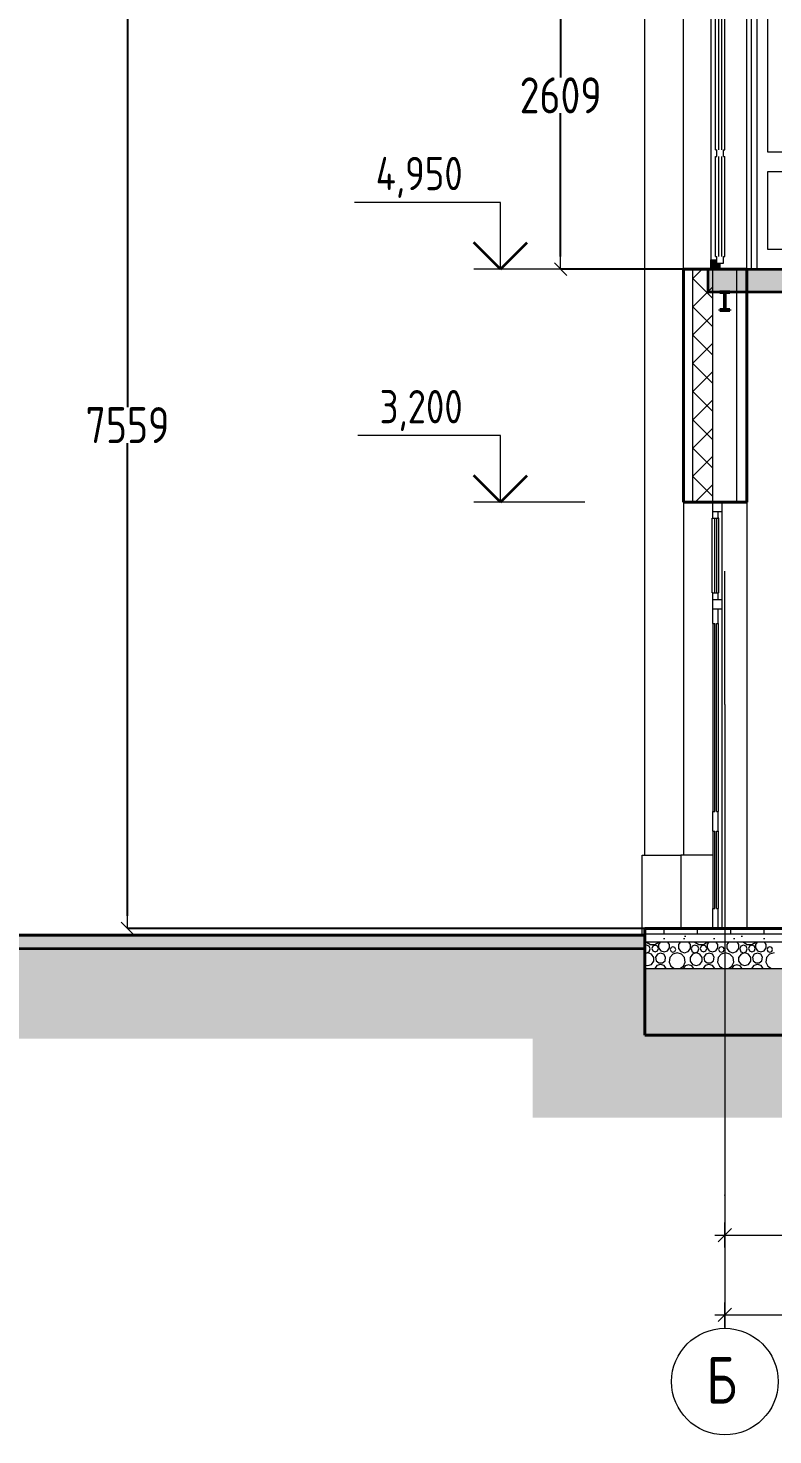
# Model space of a CAD drawing. Header units: millimetres. Extents: x 38742 to 132043, y -3942 to 12834.
# Drawn here: x 58225 to 63816, y -3800 to 6758 of the extents above; entities that cross this region are included whole.
import ezdxf
from ezdxf.enums import TextEntityAlignment as Align

# ---------------------------------------------------------------- set-up
doc = ezdxf.new("R2010")
doc.units = ezdxf.units.MM
doc.header["$MEASUREMENT"] = 0
doc.linetypes.add('Штрихштриховая', pattern=[10936.110735, 5291.666508, -2116.666555, 1411.111116, -2116.666555])
for name, color, linetype in [('- Спрятан', 7, 'Continuous'), ('Двери ArchiCAD', 7, 'Continuous'), ('Окна ArchiCAD', 7, 'Continuous'), ('оси', 7, 'Continuous'), ('отделка', 7, 'Continuous'), ('перекрытие', 7, 'Continuous'), ('размеры внутр', 7, 'Continuous'), ('стены наруж', 7, 'Continuous'), ('стены02', 7, 'Continuous'), ('чертеж', 7, 'Continuous')]:
    doc.layers.add(name, color=color, linetype=linetype)
for name, color, linetype, lineweight in [('- Спрятан_Ном._пера__96', 7, 'Continuous', 13), ('- Спрятан_Ном._пера__98', 7, 'Continuous', 35), ('Двери ArchiCAD_Ном._пера__96', 7, 'Continuous', 13), ('Двери ArchiCAD_Ном._пера__97', 7, 'Continuous', 20), ('Окна ArchiCAD_Ном._пера__96', 7, 'Continuous', 13), ('Окна ArchiCAD_Ном._пера__97', 7, 'Continuous', 20), ('оси_Ном._пера__96', 7, 'Continuous', 13), ('оси_Ном._пера__97', 7, 'Continuous', 20), ('отделка_Ном._пера__96', 7, 'Continuous', 13), ('перекрытие_Ном._пера__94', 252, 'Continuous', 13), ('перекрытие_Ном._пера__97', 7, 'Continuous', 20), ('перекрытие_Ном._пера__98', 7, 'Continuous', 35), ('перекрытие_Ном._пера__99', 7, 'Continuous', 40), ('подп стены Инжзащита_Ном._пера__94', 252, 'Continuous', 13), ('подп стены Инжзащита_Ном._пера__97', 7, 'Continuous', 20), ('подп стены Инжзащита_Ном._пера__98', 7, 'Continuous', 35), ('подп стены Инжзащита_Ном._пера__99', 7, 'Continuous', 40), ('размеры внутр_Ном._пера__51', 98, 'Continuous', 50), ('размеры внутр_Ном._пера__96', 7, 'Continuous', 13), ('стены наруж_Ном._пера__96', 7, 'Continuous', 13), ('стены наруж_Ном._пера__99', 7, 'Continuous', 40), ('стены02_Ном._пера__96', 7, 'Continuous', 13), ('чертеж_Ном._пера__96', 7, 'Continuous', 13), ('чертеж_Ном._пера__98', 7, 'Continuous', 35)]:
    doc.layers.add(name, color=color, linetype=linetype, lineweight=lineweight)
doc.styles.add('СГЕНЕРИР_СТИЛЬ_1', font='gost_2_304-81_type.ttf')
doc.dimstyles.new('СГЕНЕРИР_СТИЛЬ__1', dxfattribs={"dimtxt": 270.000005, "dimasz": 95, "dimexe": 0.18, "dimexo": 0, "dimgap": 0.09, "dimtad": 1, "dimtih": 1, "dimtoh": 1, "dimdec": 0, "dimzin": 0, "dimdsep": 46, "dimtxsty": 'СГЕНЕРИР_СТИЛЬ_1', "dimblk": 'ARROWHEAD_6', "dimblk1": 'ARROWHEAD_6', "dimblk2": 'ARROWHEAD_6', "dimcen": 0.09, "dimclrd": 7, "dimclre": 7, "dimclrt": 98, "dimadec": 0, "dimazin": 0, "dimtfac": 1, "dimtdec": 4, "dimtmove": 0, "dimatfit": 3, "dimfxl": 1, "dimtolj": 1, "dimtzin": 0, "dimarcsym": 0})

# ---------------------------------------------------------------- blocks, each defined once
blk = doc.blocks.new('Элемент разреза_11_1')
at = {"layer": 'отделка_Ном._пера__96', "linetype": 'Continuous'}
for p, q in [((62856, 550), (62856, 7350)), ((62861, 7350), (63146, 7350))]:
    blk.add_line(p, q, dxfattribs=at)
blk = doc.blocks.new('Элемент разреза_12_1')
at = {"layer": 'Двери ArchiCAD_Ном._пера__96', "linetype": 'Continuous'}
for p in [(63656, 4950), (65110, 7350)]:
    blk.add_line(p, (63656, 7350), dxfattribs=at)
at = {"layer": 'Двери ArchiCAD_Ном._пера__97', "linetype": 'Continuous'}
for p, q in [((63696, 7310), (63696, 4950)), ((65071, 7310), (63696, 7310)), ((64589, 7310), (64589, 7200)), ((65071, 4950), (65071, 7310)), ((65110, 7350), (65111, 7350)), ((65111, 7350), (65111, 7310)), ((65111, 7310), (65111, 4950)), ((63776, 7200), (63776, 5830)), ((64509, 7200), (63776, 7200)), ((64509, 5830), (64509, 7200)), ((64589, 7200), (64589, 5100)), ((64669, 5830), (64669, 7200)), ((64669, 7200), (64991, 7200)), ((64991, 7200), (64991, 5830)), ((63776, 5830), (64509, 5830)), ((64991, 5830), (64669, 5830)), ((63776, 5680), (63776, 5100)), ((64509, 5680), (63776, 5680)), ((64509, 5100), (64509, 5680)), ((64669, 5100), (64669, 5680)), ((64669, 5680), (64991, 5680)), ((64991, 5680), (64991, 5100)), ((63776, 5100), (64509, 5100)), ((64589, 5100), (64589, 4950)), ((64991, 5100), (64669, 5100))]:
    blk.add_line(p, q, dxfattribs=at)
blk = doc.blocks.new('Элемент разреза_15_1')
at = {"layer": 'стены наруж_Ном._пера__96', "linetype": 'Continuous'}
h = blk.add_hatch(dxfattribs=at)
h.set_pattern_fill('УТЕПЛИТ_МЕЛКИЙ_0001', color=256, style=0, pattern_type=2)
h.set_pattern_definition([(45, (0, 0), (-106.066, 106.066), []), (135, (0, 0), (106.066, 106.066), [])])
h.paths.add_polyline_path([(63366, 4950), (63216, 4950), (63216, 3200), (63366, 3200)])
for p, q in [((63216, 3200), (63216, 4950)), ((63216, 3200), (63216, 4950)), ((63366, 3200), (63366, 4950)), ((63366, 3200), (63366, 4950)), ((63546, 3200), (63546, 4950)), ((63546, 3200), (63546, 4950))]:
    blk.add_line(p, q, dxfattribs=at)
at = {"layer": 'стены наруж_Ном._пера__99', "linetype": 'Continuous'}
for p, q in [((63146, 4950), (63166, 4950)), ((63146, 3200), (63146, 4950)), ((63166, 4950), (63216, 4950)), ((63216, 4950), (63366, 4950)), ((63366, 4950), (63546, 4950)), ((63546, 4950), (63596, 4950)), ((63596, 4950), (63621, 4950)), ((63621, 3200), (63621, 4950)), ((63419, 4773), (63419, 4780)), ((63419, 4780), (63492, 4780)), ((63419, 4773), (63446, 4773)), ((63451, 4771), (63446, 4773)), ((63453, 4766), (63451, 4771)), ((63453, 4654), (63453, 4766)), ((63458, 4766), (63460, 4771)), ((63458, 4654), (63458, 4766)), ((63460, 4771), (63465, 4773)), ((63465, 4773), (63492, 4773)), ((63492, 4773), (63492, 4780)), ((63419, 4640), (63419, 4647)), ((63419, 4647), (63446, 4647)), ((63446, 4647), (63451, 4649)), ((63451, 4649), (63453, 4654)), ((63460, 4649), (63458, 4654)), ((63465, 4647), (63460, 4649)), ((63465, 4647), (63492, 4647)), ((63492, 4640), (63492, 4647)), ((63419, 4640), (63492, 4640)), ((63146, 3200), (63166, 3200)), ((63166, 3200), (63216, 3200)), ((63216, 3200), (63366, 3200)), ((63366, 3200), (63546, 3200)), ((63546, 3200), (63596, 3200)), ((63596, 3200), (63621, 3200))]:
    blk.add_line(p, q, dxfattribs=at)
blk = doc.blocks.new('Элемент разреза_16_1')
at = {"layer": 'Двери ArchiCAD_Ном._пера__96', "linetype": 'Continuous'}
for p, q in [((63146, 3200), (63146, 550)), ((63621, 3200), (63621, 0)), ((63380, 2520), (63380, 3080)), ((63392, 3080), (63392, 2520)), ((63436, 2470), (63436, 3130)), ((63436, 0), (63436, 2400)), ((63380, 880), (63380, 2290)), ((63392, 880), (63392, 2290)), ((63380, 150), (63380, 730)), ((63392, 150), (63392, 730))]:
    blk.add_line(p, q, dxfattribs=at)
at = {"layer": 'Двери ArchiCAD_Ном._пера__97', "linetype": 'Continuous'}
for p, q in [((63366, 3200), (63436, 3200)), ((63366, 3130), (63366, 3200)), ((63436, 3130), (63436, 3200)), ((63361, 2520), (63361, 3080)), ((63366, 3080), (63361, 3080)), ((63366, 3130), (63406, 3130)), ((63366, 3080), (63366, 3130)), ((63366, 3130), (63436, 3130)), ((63366, 3080), (63406, 3080)), ((63406, 3080), (63406, 3130)), ((63411, 3080), (63406, 3080)), ((63411, 2520), (63411, 3080)), ((63366, 2520), (63361, 2520)), ((63366, 2520), (63406, 2520)), ((63366, 2470), (63366, 2520)), ((63366, 2470), (63406, 2470)), ((63366, 2470), (63436, 2470)), ((63366, 2400), (63366, 2470)), ((63411, 2520), (63406, 2520)), ((63406, 2470), (63406, 2520)), ((63436, 2400), (63436, 2470)), ((63366, 2400), (63406, 2400)), ((63366, 2290), (63366, 2400)), ((63366, 2400), (63436, 2400)), ((63406, 2290), (63406, 2400)), ((63366, 2290), (63366, 880)), ((63366, 2290), (63380, 2290)), ((63392, 2290), (63406, 2290)), ((63406, 2290), (63406, 880)), ((63366, 730), (63366, 880)), ((63366, 880), (63380, 880)), ((63392, 880), (63406, 880)), ((63406, 730), (63406, 880)), ((63366, 730), (63366, 150)), ((63366, 730), (63380, 730)), ((63392, 730), (63406, 730)), ((63406, 730), (63406, 150)), ((63366, 150), (63380, 150)), ((63366, 0), (63366, 150)), ((63392, 150), (63406, 150)), ((63406, 0), (63406, 150)), ((63366, 0), (63406, 0))]:
    blk.add_line(p, q, dxfattribs=at)
blk = doc.blocks.new('*X17')
at = {"layer": 'перекрытие_Ном._пера__94', "linetype": 'Continuous'}
for p, q in [((62867, -100), (62868, -101)), ((62868, -101), (62897, -120)), ((62931, -120), (62960, -101)), ((62972, -100), (62958, -119)), ((62960, -101), (62961, -100)), ((63039, -119), (63026, -100)), ((63122, -100), (63107, -120)), ((63197, -120), (63183, -100)), ((63231, -100), (63231, -101)), ((63231, -101), (63260, -120)), ((63295, -120), (63324, -101)), ((63336, -100), (63322, -119)), ((63324, -101), (63324, -100)), ((63403, -119), (63389, -100)), ((63485, -100), (63471, -120)), ((63561, -120), (63547, -100)), ((63594, -100), (63595, -101)), ((63595, -101), (63624, -120)), ((63659, -120), (63688, -101)), ((63700, -100), (63686, -119)), ((63688, -101), (63688, -100)), ((63767, -119), (63753, -100)), ((62868, -125), (62856, -130)), ((62856, -177), (62868, -182)), ((62877, -183), (62856, -190)), ((62888, -133), (62868, -125)), ((62868, -182), (62888, -174)), ((62905, -192), (62877, -183)), ((62896, -153), (62888, -133)), ((62888, -174), (62896, -153)), ((62897, -120), (62931, -120)), ((62923, -216), (62905, -192)), ((62914, -132), (62907, -150)), ((62907, -150), (62914, -168)), ((62932, -125), (62914, -132)), ((62914, -168), (62932, -175)), ((62949, -132), (62932, -125)), ((62932, -175), (62949, -168)), ((62949, -193), (62936, -215)), ((62957, -150), (62949, -132)), ((62949, -168), (62957, -150)), ((62973, -184), (62949, -193)), ((62958, -119), (62958, -145)), ((62958, -145), (62974, -167)), ((62998, -193), (62973, -184)), ((62974, -167), (62999, -175)), ((63011, -215), (62998, -193)), ((62999, -175), (63024, -167)), ((63024, -167), (63039, -145)), ((63039, -145), (63039, -119)), ((63064, -192), (63042, -218)), ((63052, -143), (63046, -158)), ((63046, -158), (63052, -172)), ((63066, -137), (63052, -143)), ((63052, -172), (63066, -178)), ((63098, -182), (63064, -192)), ((63081, -143), (63066, -137)), ((63066, -178), (63081, -172)), ((63087, -158), (63081, -143)), ((63081, -172), (63087, -158)), ((63131, -192), (63098, -182)), ((63107, -120), (63107, -149)), ((63107, -149), (63125, -173)), ((63125, -173), (63152, -182)), ((63153, -218), (63131, -192)), ((63152, -182), (63180, -173)), ((63180, -173), (63197, -149)), ((63213, -192), (63196, -216)), ((63197, -149), (63197, -120)), ((63211, -133), (63203, -153)), ((63203, -153), (63211, -174)), ((63231, -125), (63211, -133)), ((63211, -174), (63231, -182)), ((63241, -183), (63213, -192)), ((63252, -133), (63231, -125)), ((63231, -182), (63252, -174)), ((63269, -192), (63241, -183)), ((63260, -153), (63252, -133)), ((63252, -174), (63260, -153)), ((63260, -120), (63295, -120)), ((63286, -216), (63269, -192)), ((63278, -132), (63270, -150)), ((63270, -150), (63278, -168)), ((63295, -125), (63278, -132)), ((63278, -168), (63295, -175)), ((63313, -132), (63295, -125)), ((63295, -175), (63313, -168)), ((63313, -193), (63299, -215)), ((63320, -150), (63313, -132)), ((63313, -168), (63320, -150)), ((63337, -184), (63313, -193)), ((63322, -119), (63322, -145)), ((63322, -145), (63338, -167)), ((63362, -193), (63337, -184)), ((63338, -167), (63363, -175)), ((63375, -215), (63362, -193)), ((63363, -175), (63388, -167)), ((63388, -167), (63403, -145)), ((63403, -145), (63403, -119)), ((63428, -192), (63406, -218)), ((63415, -143), (63409, -158)), ((63409, -158), (63415, -172)), ((63430, -137), (63415, -143)), ((63415, -172), (63430, -178)), ((63461, -182), (63428, -192)), ((63445, -143), (63430, -137)), ((63430, -178), (63445, -172)), ((63451, -158), (63445, -143)), ((63445, -172), (63451, -158)), ((63494, -192), (63461, -182)), ((63471, -120), (63471, -149)), ((63471, -149), (63488, -173)), ((63488, -173), (63516, -182)), ((63517, -218), (63494, -192)), ((63516, -182), (63544, -173)), ((63544, -173), (63561, -149)), ((63577, -192), (63559, -216)), ((63561, -149), (63561, -120)), ((63575, -133), (63567, -153)), ((63567, -153), (63575, -174)), ((63595, -125), (63575, -133)), ((63575, -174), (63595, -182)), ((63605, -183), (63577, -192)), ((63615, -133), (63595, -125)), ((63595, -182), (63615, -174)), ((63633, -192), (63605, -183)), ((63624, -153), (63615, -133)), ((63615, -174), (63624, -153)), ((63624, -120), (63659, -120)), ((63650, -216), (63633, -192)), ((63641, -132), (63634, -150)), ((63634, -150), (63641, -168)), ((63659, -125), (63641, -132)), ((63641, -168), (63659, -175)), ((63677, -132), (63659, -125)), ((63659, -175), (63677, -168)), ((63676, -193), (63663, -215)), ((63701, -184), (63676, -193)), ((63684, -150), (63677, -132)), ((63677, -168), (63684, -150)), ((63686, -119), (63686, -145)), ((63686, -145), (63701, -167)), ((63701, -167), (63726, -175)), ((63726, -193), (63701, -184)), ((63726, -175), (63751, -167)), ((63739, -215), (63726, -193)), ((63751, -167), (63767, -145)), ((63767, -145), (63767, -119)), ((63792, -192), (63769, -218)), ((63779, -143), (63773, -158)), ((63773, -158), (63779, -172)), ((63794, -137), (63779, -143)), ((63779, -172), (63794, -178)), ((63825, -182), (63792, -192)), ((63808, -143), (63794, -137)), ((63794, -178), (63808, -172)), ((63814, -158), (63808, -143)), ((63808, -172), (63814, -158)), ((62856, -271), (62877, -278)), ((62859, -300), (62856, -296)), ((62877, -278), (62905, -269)), ((62905, -269), (62923, -245)), ((62923, -245), (62923, -216)), ((62945, -278), (62929, -300)), ((62936, -215), (62940, -241)), ((62940, -241), (62960, -258)), ((62972, -269), (62945, -278)), ((62960, -258), (62987, -258)), ((63000, -278), (62972, -269)), ((62987, -258), (63007, -241)), ((63016, -300), (63000, -278)), ((63007, -241), (63011, -215)), ((63042, -218), (63037, -252)), ((63037, -252), (63051, -283)), ((63051, -283), (63077, -300)), ((63118, -300), (63144, -283)), ((63158, -280), (63143, -300)), ((63144, -283), (63158, -252)), ((63158, -252), (63153, -218)), ((63183, -272), (63158, -280)), ((63208, -280), (63183, -272)), ((63196, -216), (63196, -245)), ((63196, -245), (63213, -269)), ((63222, -300), (63208, -280)), ((63213, -269), (63241, -278)), ((63241, -278), (63269, -269)), ((63269, -269), (63286, -245)), ((63286, -245), (63286, -216)), ((63308, -278), (63292, -300)), ((63299, -215), (63304, -241)), ((63304, -241), (63324, -258)), ((63336, -269), (63308, -278)), ((63324, -258), (63350, -258)), ((63364, -278), (63336, -269)), ((63350, -258), (63370, -241)), ((63380, -300), (63364, -278)), ((63370, -241), (63375, -215)), ((63406, -218), (63401, -252)), ((63401, -252), (63415, -283)), ((63415, -283), (63441, -300)), ((63482, -300), (63508, -283)), ((63521, -280), (63507, -300)), ((63508, -283), (63522, -252)), ((63522, -252), (63517, -218)), ((63546, -272), (63521, -280)), ((63571, -280), (63546, -272)), ((63559, -216), (63559, -245)), ((63559, -245), (63577, -269)), ((63586, -300), (63571, -280)), ((63577, -269), (63605, -278)), ((63605, -278), (63633, -269)), ((63633, -269), (63650, -245)), ((63650, -245), (63650, -216)), ((63672, -278), (63656, -300)), ((63663, -215), (63668, -241)), ((63668, -241), (63688, -258)), ((63700, -269), (63672, -278)), ((63688, -258), (63714, -258)), ((63728, -278), (63700, -269)), ((63714, -258), (63734, -241)), ((63744, -300), (63728, -278)), ((63734, -241), (63739, -215)), ((63769, -218), (63764, -252)), ((63764, -252), (63779, -283)), ((63779, -283), (63805, -300))]:
    blk.add_line(p, q, dxfattribs=at)
blk = doc.blocks.new('Элемент разреза_17_1')
at = {"layer": 'перекрытие_Ном._пера__94', "linetype": 'Continuous'}
h = blk.add_hatch(dxfattribs=at)
h.set_pattern_fill('СЕТКА_25X25_0001', color=256, style=0, pattern_type=2)
h.set_pattern_definition([(0, (0, 0), (0, 250), []), (90, (0, 0), (-250, 0), [])])
h.paths.add_polyline_path([(72456, -40), (72456, 0), (62856, 0), (62856, -40)])
h = blk.add_hatch(dxfattribs=at)
h.set_pattern_fill('БЕТОН_ЛЕГКИЙ_0001', color=256, style=0, pattern_type=2)
h.set_pattern_definition([(0, (0, 0), (0, 779.423), [48.75, -401.25]), (0, (225, 389.7), (0, 779.423), [48.75, -401.25]), (60, (0, 0), (-675, 389.7114), [48.75, -401.25]), (60, (450, 0), (-675, 389.7114), [48.75, -401.25]), (120, (48.75, 0), (675, 389.7114), [48.75, -401.25]), (120, (498.75, 0), (675, 389.7114), [48.75, -401.25]), (0, (0, 75), (0, 150), [0, -150, 0, -225]), (45, (75, 75), (-106.06602, 106.06602), [0, -112.5, 0, -187.5])])
h.paths.add_polyline_path([(72456, -100), (72456, -40), (62856, -40), (62856, -100)])
blk.add_hatch(color=256, dxfattribs=at).paths.add_polyline_path([(62856, -800), (72456, -800), (72456, -300), (62856, -300)])
at = {"layer": 'перекрытие_Ном._пера__97', "linetype": 'Continuous'}
for p, q in [((62856, -40), (72456, -40)), ((62856, -40), (72456, -40)), ((62856, -100), (72456, -100)), ((62856, -100), (72456, -100)), ((62856, -300), (72456, -300)), ((62856, -300), (72456, -300))]:
    blk.add_line(p, q, dxfattribs=at)
at = {"layer": 'перекрытие_Ном._пера__99', "linetype": 'Continuous'}
for p, q in [((62856, 0), (72456, 0)), ((62856, -40), (62856, 0)), ((62856, -100), (62856, -40)), ((62856, -300), (62856, -100)), ((62856, -800), (62856, -300)), ((62856, -800), (72456, -800))]:
    blk.add_line(p, q, dxfattribs=at)
at = {"layer": 'перекрытие'}
blk.add_blockref('*X17', (0, 0), dxfattribs=at)
blk = doc.blocks.new('Элемент разреза_19_1')
at = {"layer": 'перекрытие_Ном._пера__94', "linetype": 'Continuous'}
blk.add_hatch(color=256, dxfattribs=at).paths.add_polyline_path([(63331, 4780), (66956, 4780), (66956, 4950), (63331, 4950)])
at = {"layer": 'перекрытие_Ном._пера__98', "linetype": 'Continuous'}
for p, q in [((63331, 4950), (63351, 4950)), ((63331, 4780), (63331, 4950)), ((63421, 4950), (66956, 4950)), ((66956, 4780), (66956, 4950)), ((63331, 4780), (66956, 4780))]:
    blk.add_line(p, q, dxfattribs=at)
blk = doc.blocks.new('Элемент разреза_21_1')
at = {"layer": 'Окна ArchiCAD_Ном._пера__96', "linetype": 'Continuous'}
for points in [[(63421, 7305), (63421, 7350), (63351, 7350), (63351, 7280), (63396, 7280), (63396, 7305)], [(63396, 5020), (63351, 5020), (63351, 4950), (63421, 4950), (63421, 4995), (63396, 4995)]]:
    blk.add_hatch(color=256, dxfattribs=at).paths.add_polyline_path(points)
for p, q in [((63146, 4950), (63146, 7350)), ((63621, 4950), (63621, 7350)), ((63351, 7280), (63351, 5020))]:
    blk.add_line(p, q, dxfattribs=at)
at = {"layer": 'Окна ArchiCAD_Ном._пера__97', "linetype": 'Continuous'}
for p, q in [((63351, 7350), (63421, 7350)), ((63351, 7280), (63351, 7350)), ((63396, 7255), (63396, 7305)), ((63396, 7305), (63446, 7305)), ((63396, 7280), (63396, 7305)), ((63396, 7305), (63421, 7305)), ((63421, 7305), (63421, 7350)), ((63446, 7255), (63446, 7305)), ((63351, 7280), (63396, 7280)), ((63386, 7255), (63396, 7255)), ((63386, 5845), (63386, 7255)), ((63411, 5845), (63411, 7255)), ((63431, 7255), (63431, 5845)), ((63446, 7255), (63456, 7255)), ((63456, 5845), (63456, 7255)), ((63386, 5845), (63396, 5845)), ((63396, 5795), (63396, 5845)), ((63446, 5795), (63446, 5845)), ((63446, 5845), (63456, 5845)), ((63386, 5795), (63396, 5795)), ((63386, 5045), (63386, 5795)), ((63411, 5045), (63411, 5795)), ((63431, 5795), (63431, 5045)), ((63446, 5795), (63456, 5795)), ((63456, 5045), (63456, 5795)), ((63351, 5020), (63396, 5020)), ((63351, 4950), (63351, 5020)), ((63386, 5045), (63396, 5045)), ((63396, 4995), (63396, 5045)), ((63396, 4995), (63396, 5020)), ((63396, 4995), (63446, 4995)), ((63396, 4995), (63421, 4995)), ((63421, 4950), (63421, 4995)), ((63446, 4995), (63446, 5045)), ((63446, 5045), (63456, 5045))]:
    blk.add_line(p, q, dxfattribs=at)
blk = doc.blocks.new('Элемент разреза_27_1')
at = {"layer": 'стены02_Ном._пера__96', "linetype": 'Continuous'}
for p, q in [((62836, 550), (63126, 550)), ((62836, -50), (62836, 550)), ((62856, -50), (62836, -50))]:
    blk.add_line(p, q, dxfattribs=at)
blk = doc.blocks.new('Элемент разреза_35_1')
at = {"layer": 'стены02_Ном._пера__96', "linetype": 'Continuous'}
for p, q in [((63366, 550), (63126, 550)), ((63126, 550), (63126, 0))]:
    blk.add_line(p, q, dxfattribs=at)
blk = doc.blocks.new('Элемент разреза_37_1')
at = {"layer": '- Спрятан_Ном._пера__96', "linetype": 'Continuous', "lineweight": 25}
blk.add_hatch(color=7, dxfattribs=at).paths.add_polyline_path([(63492, 4640), (63492, 4647), (63465, 4647), (63460, 4649), (63458, 4654), (63458, 4766), (63460, 4771), (63465, 4773), (63492, 4773), (63492, 4780), (63419, 4780), (63419, 4773), (63446, 4773), (63451, 4771), (63453, 4766), (63453, 4654), (63451, 4649), (63446, 4647), (63419, 4647), (63419, 4640)])
at = {"layer": '- Спрятан_Ном._пера__98', "linetype": 'Continuous'}
for p, q in [((63419, 4780), (63492, 4780)), ((63419, 4773), (63419, 4780)), ((63419, 4773), (63446, 4773)), ((63451, 4771), (63446, 4773)), ((63453, 4766), (63451, 4771)), ((63453, 4654), (63453, 4766)), ((63458, 4766), (63460, 4771)), ((63458, 4654), (63458, 4766)), ((63460, 4771), (63465, 4773)), ((63465, 4773), (63492, 4773)), ((63492, 4773), (63492, 4780)), ((63419, 4647), (63446, 4647)), ((63419, 4640), (63419, 4647)), ((63446, 4647), (63451, 4649)), ((63451, 4649), (63453, 4654)), ((63460, 4649), (63458, 4654)), ((63465, 4647), (63460, 4649)), ((63465, 4647), (63492, 4647)), ((63492, 4640), (63492, 4647)), ((63419, 4640), (63492, 4640))]:
    blk.add_line(p, q, dxfattribs=at)
blk = doc.blocks.new('Стандартный маркер сетки[1]_1', base_point=(63456, 2682))
at = {"layer": 'оси_Ном._пера__96', "linetype": 'Штрихштриховая'}
for p, q in [((63456, 1682), (63456, 2682)), ((63456, 1682), (63456, -2000)), ((63456, -2000), (63456, -3000))]:
    blk.add_line(p, q, dxfattribs=at)
blk.add_point((63456, -2000), dxfattribs=at)
blk.add_point((63456, -2000), dxfattribs=at)
at = {"layer": 'оси_Ном._пера__97', "linetype": 'Continuous'}
blk.add_circle((63456, -3400), 400, dxfattribs=at)
at = {"layer": 'оси_Ном._пера__96', "style": 'СГЕНЕРИР_СТИЛЬ_1'}
blk.add_attdef('AC_MarkerText_1', text='', height=350, rotation=360, dxfattribs=at).set_placement((63317, -3670), align=Align.BOTTOM_LEFT)
blk = doc.blocks.new('Отметка высоты (ГОСТ)[6]_1', base_point=(61772, 4950))
at = {"layer": 'чертеж_Ном._пера__96', "linetype": 'Continuous'}
for p, q in [((61772, 5450), (60675, 5450)), ((61772, 4950), (61772, 5450)), ((62404, 4950), (61572, 4950))]:
    blk.add_line(p, q, dxfattribs=at)
at = {"layer": 'чертеж_Ном._пера__98', "linetype": 'Continuous'}
for q in [(61572, 5150), (61972, 5150)]:
    blk.add_line((61772, 4950), q, dxfattribs=at)
at = {"layer": 'чертеж_Ном._пера__96', "insert": (61572, 5484), "char_height": 250, "attachment_point": 9, "style": 'СГЕНЕРИР_СТИЛЬ_1'}
blk.add_mtext('{4,950\\A1{\\H.66x;\\S^  ;}}', dxfattribs=at)
blk = doc.blocks.new('Отметка высоты (ГОСТ)[7]_1', base_point=(61772, 3200))
at = {"layer": 'чертеж_Ном._пера__96', "linetype": 'Continuous'}
for p, q in [((61772, 3700), (60699, 3700)), ((61772, 3200), (61772, 3700)), ((62404, 3200), (61572, 3200))]:
    blk.add_line(p, q, dxfattribs=at)
at = {"layer": 'чертеж_Ном._пера__98', "linetype": 'Continuous'}
for q in [(61572, 3400), (61972, 3400)]:
    blk.add_line((61772, 3200), q, dxfattribs=at)
at = {"layer": 'чертеж_Ном._пера__96', "insert": (61572, 3734), "char_height": 250, "attachment_point": 9, "style": 'СГЕНЕРИР_СТИЛЬ_1'}
blk.add_mtext('{3,200\\A1{\\H.66x;\\S^  ;}}', dxfattribs=at)
blk = doc.blocks.new('*D78')
at = {"layer": 'размеры внутр_Ном._пера__96', "linetype": 'Continuous', "transparency": 16777216}
for p, q in [((63506, -2850), (63406, -2950)), ((63456, -2994), (63456, -2806)), ((71806, -2950), (71906, -2850)), ((71856, -2994), (71856, -2806)), ((63381, -2900), (63456, -2900)), ((63456, -2900), (71856, -2900)), ((71856, -2900), (71931, -2900))]:
    blk.add_line(p, q, dxfattribs=at)
at = {"layer": 'размеры внутр_Ном._пера__51', "transparency": 16777216, "insert": (67173, -2846), "char_height": 270, "attachment_point": 7, "style": 'СГЕНЕРИР_СТИЛЬ_1'}
blk.add_mtext('{8\xa0400}', dxfattribs=at)
blk = doc.blocks.new('ARROWHEAD_6')
at = {"color": 0, "linetype": 'Continuous', "lineweight": 0}
for p, q in [((0, 0), (-1, 0)), ((-0.5, -0.5), (0.5, 0.5))]:
    blk.add_line(p, q, dxfattribs=at)
blk = doc.blocks.new('*D80')
at = {"layer": 'размеры внутр_Ном._пера__96', "linetype": 'Continuous', "transparency": 16777216}
for p, q in [((63456, -2394), (63456, -2206)), ((65456, -2394), (65456, -2206)), ((63381, -2300), (63456, -2300)), ((63506, -2250), (63406, -2350)), ((63456, -2300), (65456, -2300)), ((65506, -2250), (65406, -2350))]:
    blk.add_line(p, q, dxfattribs=at)
at = {"layer": 'размеры внутр_Ном._пера__51', "transparency": 16777216, "insert": (63999, -2246), "char_height": 270, "attachment_point": 7, "style": 'СГЕНЕРИР_СТИЛЬ_1'}
blk.add_mtext('{2\xa0000}', dxfattribs=at)
blk = doc.blocks.new('*D192')
at = {"layer": 'Defpoints', "color": 0, "linetype": 'Continuous', "transparency": 16777216}
for p in [(63621, 7559), (58971, 0), (63621, 0)]:
    blk.add_point(p, dxfattribs=at)
at = {"layer": 'размеры внутр', "color": 7, "linetype": 'Continuous', "lineweight": -2, "transparency": 16777216}
for p, q in [((63621, 7559), (58971, 7559)), ((58971, 7464), (58971, 3914)), ((58971, 95), (58971, 3644)), ((63621, 0), (58971, 0))]:
    blk.add_line(p, q, dxfattribs=at)
at = {"layer": 'размеры внутр', "color": 7, "linetype": 'Continuous', "lineweight": -2, "transparency": 16777216, "xscale": 95, "yscale": 95, "zscale": 95}
for p, rotation in [((58971, 7559), 90), ((58971, 0), 270)]:
    blk.add_blockref('ARROWHEAD_6', p, dxfattribs=dict(at, rotation=rotation))
at = {"layer": 'размеры внутр', "color": 98, "linetype": 'Continuous', "transparency": 16777216, "insert": (58971, 3779), "char_height": 270, "attachment_point": 5, "style": 'СГЕНЕРИР_СТИЛЬ_1'}
blk.add_mtext('\\A1;7559', dxfattribs=at)
blk = doc.blocks.new('*D198')
at = {"layer": 'Defpoints', "color": 0, "linetype": 'Continuous', "transparency": 16777216}
for p in [(63621, 7559), (62223, 4950), (63696, 4950)]:
    blk.add_point(p, dxfattribs=at)
at = {"layer": 'размеры внутр', "color": 7, "linetype": 'Continuous', "lineweight": -2, "transparency": 16777216}
for p, q in [((63621, 7559), (62222, 7559)), ((62223, 7464), (62223, 6389)), ((62223, 5045), (62223, 6119)), ((63696, 4950), (62222, 4950))]:
    blk.add_line(p, q, dxfattribs=at)
at = {"layer": 'размеры внутр', "color": 7, "linetype": 'Continuous', "lineweight": -2, "transparency": 16777216, "xscale": 95, "yscale": 95, "zscale": 95}
for p, rotation in [((62223, 7559), 90), ((62223, 4950), 270)]:
    blk.add_blockref('ARROWHEAD_6', p, dxfattribs=dict(at, rotation=rotation))
at = {"layer": 'размеры внутр', "color": 98, "linetype": 'Continuous', "transparency": 16777216, "insert": (62223, 6254), "char_height": 270, "attachment_point": 5, "style": 'СГЕНЕРИР_СТИЛЬ_1'}
blk.add_mtext('\\A1;2609', dxfattribs=at)

msp = doc.modelspace()

# ---------------------------------------------------------------- hatches: boundary and pattern name
at = {"layer": 'подп стены Инжзащита_Ном._пера__94', "linetype": 'Continuous'}
msp.add_hatch(color=256, dxfattribs=at).paths.add_polyline_path([(62855.7, -50), (44106.3, -50), (44106.3, -150), (62855.7, -150)])
at = {"layer": 'подп стены Инжзащита_Ном._пера__97', "linetype": 'Continuous'}
h = msp.add_hatch(dxfattribs=at)
h.set_pattern_fill('ГРУНТ_0001', color=256, style=0, pattern_type=2)
h.set_pattern_definition([(45, (0, 0), (-275.7716, 275.7716), []), (45, (-91.9, 91.9), (-551.543, 551.543), []), (45, (-183.85, 183.85), (-551.543, 551.543), []), (135, (-275.77, 275.77), (91.92388, 91.92388), [390, -390])])
h.paths.add_polyline_path([(39484.7, -825.3), (39282.3, -1634.9), (38741.8, -1322.8), (39035.1, -150), (62855.7, -150), (62855.7, -800), (72107.4, -800), (72209.2, -1225.7), (72601.8, -1225.7), (72601.8, -1419.9), (62013.8, -1419.9), (62013.8, -825.3)])

# ---------------------------------------------------------------- linework, layer by layer
at = {"layer": 'подп стены Инжзащита_Ном._пера__98', "linetype": 'Continuous', "flags": 128}
msp.add_lwpolyline([(62855.7, -50), (44106.3, -50), (44106.3, -150), (62855.7, -150)], close=True, dxfattribs=at)
at = {"layer": 'подп стены Инжзащита_Ном._пера__99', "linetype": 'Continuous', "flags": 128}
msp.add_lwpolyline([(62855.7, -50), (44074, -50)], dxfattribs=at)

# ---------------------------------------------------------------- block references
at = {"layer": '- Спрятан'}
msp.add_blockref('Элемент разреза_37_1', (0, 0), dxfattribs=at)
at = {"layer": 'Двери ArchiCAD'}
for name in ['Элемент разреза_12_1', 'Элемент разреза_16_1']:
    msp.add_blockref(name, (0, 0), dxfattribs=at)
at = {"layer": 'Окна ArchiCAD'}
msp.add_blockref('Элемент разреза_21_1', (0, 0), dxfattribs=at)
at = {"layer": 'оси', "color": 251, "linetype": 'Continuous', "lineweight": 13}
ref = msp.add_blockref('Стандартный маркер сетки[1]_1', (63455.7, 2681.6), dxfattribs=at)
ref.add_attrib('AC_MarkerText_1', 'Б', dxfattribs={"layer": 'оси_Ном._пера__96', "color": 7, "linetype": 'Continuous', "lineweight": 13, "height": 350, "rotation": 360, "style": 'СГЕНЕРИР_СТИЛЬ_1'}).set_placement((63316.5, -3669.7), align=Align.BOTTOM_LEFT)
at = {"layer": 'отделка'}
msp.add_blockref('Элемент разреза_11_1', (0, 0), dxfattribs=at)
at = {"layer": 'перекрытие'}
for name in ['Элемент разреза_19_1', 'Элемент разреза_17_1']:
    msp.add_blockref(name, (0, 0), dxfattribs=at)
at = {"layer": 'стены наруж'}
msp.add_blockref('Элемент разреза_15_1', (0, 0), dxfattribs=at)
at = {"layer": 'стены02'}
for name in ['Элемент разреза_27_1', 'Элемент разреза_35_1']:
    msp.add_blockref(name, (0, 0), dxfattribs=at)
at = {"layer": 'чертеж', "linetype": 'Continuous'}
for name, p in [('Отметка высоты (ГОСТ)[6]_1', (61772.3, 4950)), ('Отметка высоты (ГОСТ)[7]_1', (61772.3, 3200))]:
    msp.add_blockref(name, p, dxfattribs=at)

# ---------------------------------------------------------------- dimensions: what is measured, and where the dimension line sits
at = {"layer": 'размеры внутр', "linetype": 'Continuous'}
for base, p2, picture, middle in [((58971.4, 0), (63620.7, 0), '*D192', (58971.4, 3779.3)), ((62222.5, 4950), (63695.7, 4950), '*D198', (62222.5, 6254.3))]:
    dim = msp.add_linear_dim(base=base, p1=(63620.7, 7558.6), p2=p2, angle=90, dimstyle='СГЕНЕРИР_СТИЛЬ__1', dxfattribs=at)
    dim.commit()
    dim.dimension.update_dxf_attribs({"geometry": picture, "text_midpoint": middle})
for base, p1, p2, picture, middle in [((65455.7, -2300), (63455.7, -2300), (65455.7, -2300), '*D80', (64460.4, -2111)), ((71855.7, -2900), (63455.7, -2900), (71855.7, -2900), '*D78', (67634.2, -2711))]:
    dim = msp.add_linear_dim(base=base, p1=p1, p2=p2, dimstyle='СГЕНЕРИР_СТИЛЬ__1', dxfattribs=at)
    dim.commit()
    dim.dimension.update_dxf_attribs({"geometry": picture, "text_midpoint": middle, "dimtype": 160})

doc.saveas('drawing.dxf')
